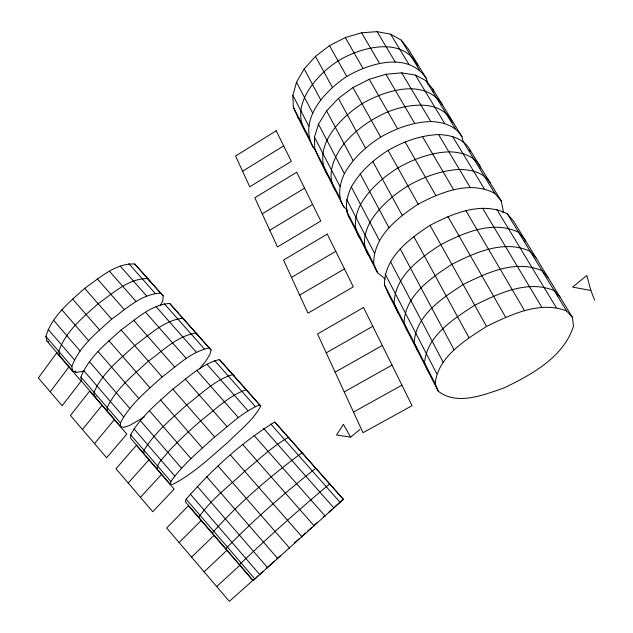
<?xml version="1.0" encoding="UTF-8"?>
<svg xmlns="http://www.w3.org/2000/svg" width="633" height="633" viewBox="0 0 633 633"><rect width="100%" height="100%" fill="white"/><g stroke="black" fill="none" stroke-linecap="round" stroke-linejoin="round"><path stroke-width="0.95" d="M347.533 210.346C336.297 201.658 338.877 185.002 344.415 173.695C352.882 158.361 366.056 146.468 380.67 137.1C396.013 128.293 412.977 122.09 430.796 121.544C442.799 121.963 455.689 125.651 461.971 136.76L463.309 142.393M385.299 279.011L377.553 272.776L350.611 220.237C343.798 210.006 346.338 197.346 351.355 186.949C360.035 171.614 373.367 159.761 388.092 150.377C403.569 141.539 420.644 135.248 438.59 134.584C450.53 134.932 463.475 138.398 469.757 149.483L501.249 200.97L503.243 210.797L502.847 212.688M130.691 434.824L130.612 438.226L170.309 484.316L172.801 484.356C193.563 473.658 210.67 457.153 228.228 442.016C239.519 430.582 253.105 420.383 260.804 406.022L219.406 359.552C201.27 363.935 187.392 378.257 172.809 389.105C157.577 403.023 140.763 416.474 130.691 434.824L170.926 481.515L170.309 484.316M377.553 272.776L373.755 263.945C373.13 236.774 397.532 217.673 418.199 204.206C440.9 192.131 470.145 180.183 494.824 193.405L501.249 200.97M384.421 284.715C384.358 257.457 409.29 238.839 430.029 225.348C452.975 213.345 482.188 200.97 507.27 213.788L513.6 221.162L572.446 317.347L573.474 326.074C563.853 357.234 531.095 374.958 503.528 388.14C483.612 394.865 457.168 405.864 438.281 391.241L388.1 293.364L384.421 284.715L435.164 383.622L438.281 391.241M143.786 453.513L144.039 450.316C154.753 432.355 171.424 418.919 186.688 404.978C201.207 393.987 214.896 379.871 232.722 374.594L234.337 376.144M82.812 371.294L76.324 372.378L72.534 370.788L46.937 341.06L45.892 336.416C51.898 316.112 69.543 302.012 84.687 288.339C99.618 278.014 115.428 263.043 134.734 263.985L163.211 295.864L162.713 300.912L160.584 305.32M157.016 468.879C157.672 462.058 164.082 457.572 167.785 452.294C178.071 441.169 189.196 430.859 200.629 420.921C215.085 409.788 228.632 395.894 246.11 389.699L247.535 391.044M435.164 383.622C437.894 356.585 465.856 339.747 486.563 326.422C510.586 314.783 539.814 300.453 566.614 310.977L572.446 317.347M144.348 416.973L129.575 425.487L123.649 427.315L120.492 426.476L81.507 381.208L80.929 377.07C88.596 357.471 105.933 343.743 121.077 329.951C135.873 319.483 150.749 304.631 169.715 303.468L211.09 349.907L209.974 354.298L205.994 360.794L199.506 368.928M315.63 149.752L313.454 147.758L297.866 117.35L293.38 107.293L292.857 95.33L296.505 82.219L304.188 68.91L315.456 56.392L329.516 45.655L345.309 37.576L361.593 32.789L377.086 31.65L390.616 34.182L401.219 40.108L408.214 48.883L426.381 78.587L427.805 83.944M313.454 147.758C297.684 120.048 324.832 90.851 346.781 76.514C369.601 62.968 408.689 51.392 426.381 78.587M343.948 207.236L319.032 158.63L314.704 148.858L314.459 137.116L318.478 124.179L326.612 110.933L338.386 98.4L352.961 87.568L369.229 79.299L385.916 74.275L401.71 72.858L415.398 75.09L426.017 80.715L432.885 89.206L461.971 136.76M186.173 499.208L185.342 501.771L253.145 580.501L343.442 499.295L274.769 422.045C241.363 442.34 211.818 469.773 186.173 499.208L254.925 578.997M72.534 370.788L71.838 366.515C79.07 346.726 96.493 332.911 111.637 319.151C126.458 308.73 141.57 293.823 160.64 293.229L163.211 295.864M198.77 517.367C210.789 499.382 229.178 486.239 244.67 471.276C258.873 459.605 272.253 446.447 288.355 437.379L289.202 438.076M120.492 426.476L120.436 422.923C130.01 404.289 146.943 390.806 162.143 376.912C176.773 366.151 190.818 351.695 209.167 348L211.09 349.907M212.269 533.033C238.76 503.108 269.832 476.562 302.004 452.793L302.669 453.268M170.926 481.515C182.929 464.4 199.3 450.941 214.65 436.952C229.027 425.653 242.471 411.988 259.562 404.883L260.804 406.022M225.823 548.779C253.667 519.843 284.264 493.249 315.725 468.278L316.191 468.539M50.229 391.811L68.926 366.934M82.464 429.514L101.992 405.326M94.515 443.606L114.359 419.687M128.198 483.011L148.921 459.827M140.447 497.348L161.502 474.434M239.456 564.604C268.709 536.855 298.863 509.486 329.785 483.881M179.099 542.552L201.183 520.508M191.577 557.151L213.994 535.391M253.145 580.501L258.066 575.903M204.119 571.821L226.875 550.338M216.708 586.554L239.804 565.364M260.139 574.004L262.869 571.528M266.264 568.434L274.413 561.06M276.605 559.081L280.269 555.774M294.321 543.114L299.203 538.73M301.3 536.847L305.494 533.073M307.606 531.182L311.879 527.352M313.303 526.078L317.576 522.249M323.455 516.995L324.927 515.681M328.551 512.445L332.111 509.272M334.96 506.74L339.146 503.037M340.546 501.803L343.442 499.295M350.65 437.087L343.387 424.355L336.574 435.053L350.65 437.087L359.892 429.53M242.597 171.234L283.671 145.914M262.22 213.835L304.568 188.191M269.769 230.222L312.607 204.459M291.496 277.412L335.767 251.317M299.646 295.105L344.455 268.89M326.24 352.85L372.821 326.28M335.134 372.164L382.308 345.476M344.225 391.898L392.009 365.099M353.515 412.075L401.923 385.165M590.858 290.507L572.564 287.097L586.807 275.513L590.858 290.507L594.632 300.177M96.192 396.851L94.444 396.226L94.032 392.278C102.332 372.987 119.542 359.354 134.702 345.531C149.443 334.976 164.01 320.227 182.802 318.241L185.081 320.551M46.937 341.06L48.583 341.86M360.826 238.578L359.402 237.383C352.613 227.231 355.43 214.674 360.525 204.459C369.482 189.132 383.036 177.319 397.904 167.919C413.563 159.041 430.772 152.648 448.892 151.817C460.737 152.07 473.753 155.235 480.028 166.281L480.439 168.117M306.918 133.642C288.039 106.961 315.954 75.161 338.062 60.926C360.683 47.064 402.517 35.772 417.701 65.389M297.866 117.35L299.203 118.608M198.058 335.197L195.953 333.085C177.367 335.917 163.077 350.532 148.391 361.182C133.207 375.045 116.132 388.591 107.206 407.565L107.436 411.315M150.401 281.408L147.655 278.567C128.452 278.385 113.006 293.34 98.131 303.705C82.986 317.426 65.452 331.375 58.829 351.434L59.708 355.888M560.126 297.217L554.192 290.626C527.764 279.525 498.48 293.546 474.71 305.225C453.869 318.771 426.753 335.577 424.545 362.931L427.797 370.78M548.099 277.555L542.054 270.742C515.863 259.253 486.777 272.681 463.142 284.541C442.38 298.064 415.691 315.353 414.172 342.714L417.543 350.777M134.734 263.985L160.64 293.229M169.715 303.468L209.167 348M219.406 359.552L259.562 404.883M274.769 422.045L343.363 499.469M128.823 263.629L155.061 293.269M164.248 303.658L204.206 348.799M214.571 360.517L255.257 406.481M270.663 423.888L340.174 502.428M120.223 266.089L146.745 296.109M156.042 306.633L196.436 352.367M206.928 364.236L248.073 410.817M263.652 428.462L333.979 508.077M109.469 271.264L136.214 301.632M145.59 312.275L186.339 358.539M196.926 370.55L238.435 417.677M254.157 435.528L325.133 516.101M97.316 278.868L124.21 309.497M133.634 320.243L174.613 366.918M185.255 379.04L227.01 426.602M242.827 444.619L314.221 525.952M536.341 258.327L530.193 251.325C504.382 239.345 475.241 252.432 451.843 264.341C431.16 277.855 404.906 295.611 404.036 322.949L407.51 331.217M84.687 288.339L111.637 319.151M121.077 329.951L162.143 376.912M172.809 389.105L214.65 436.952M230.507 455.08L302.06 536.903M72.573 298.966L99.476 329.848M108.908 340.673L149.902 387.736M160.553 399.961L202.323 447.919M218.148 466.086L289.598 548.107M61.931 309.901L88.691 340.744M98.075 351.552L138.864 398.545M149.451 410.754L191.008 458.632M206.754 476.776L277.816 558.654M53.583 320.29L80.13 350.975M89.435 361.728L129.876 408.483M140.384 420.621L181.584 468.254M197.195 486.294L267.648 567.73M48.124 329.342L74.393 359.773M83.596 370.44L123.601 416.799M133.99 428.842L174.748 476.063M190.185 493.946L259.846 574.669M45.892 336.416L71.838 366.515M80.929 377.07L120.436 422.923M75.058 370.914L76.324 372.378M490.528 183.435C484.245 172.437 471.166 169.597 459.416 169.43C441.13 170.443 423.786 176.931 407.937 185.857C392.911 195.281 379.143 207.031 369.901 222.357C364.735 232.382 361.609 244.813 368.382 254.893M442.38 104.73C424.229 77.637 384.927 90.487 361.997 103.725C340.238 117.952 311.586 146.54 327.166 174.502M401.219 40.108L419.481 70.01M426.017 80.715L455.277 128.634M463.111 141.46L494.824 193.405M507.27 213.788L566.614 310.977M390.616 34.182L408.863 64.305M415.398 75.09L444.659 123.395M452.5 136.332L484.253 188.745M496.715 209.317L556.217 307.527M377.086 31.65L395.214 61.994M401.71 72.858L430.796 121.544M438.59 134.584L470.184 187.455M482.591 208.217L541.856 307.393M361.593 32.789L379.499 63.332M385.916 74.275L414.67 123.308M422.377 136.451L453.616 189.726M465.888 210.654L524.543 310.676M345.309 37.576L362.923 68.301M369.229 79.299L397.508 128.626M405.088 141.847L435.82 195.455M447.895 216.518L505.609 317.18M329.516 45.655L346.781 76.514M352.961 87.568L380.67 137.1M388.092 150.377L418.199 204.206M430.029 225.348L486.563 326.422M315.456 56.392L332.341 87.322M338.386 98.4L365.478 148.051M372.742 161.352L402.169 215.267M413.729 236.449L468.95 337.634M304.188 68.91L320.702 99.856M326.612 110.933L353.103 160.576M360.193 173.869L388.947 227.745M400.23 248.904L454.122 349.899M296.505 82.219L312.686 113.117M318.478 124.179L344.415 173.695M351.355 186.949L379.484 240.651M390.521 261.722L443.171 362.25M292.857 95.33L308.769 126.102M314.459 137.116L339.937 186.411M346.757 199.601L374.348 253.002M385.173 273.947L436.754 373.755M293.38 107.293L309.086 137.907M314.704 148.858L339.842 197.836M346.56 210.939L373.755 263.945M335.474 190.707C325.576 175.365 334.058 156.604 344.083 143.675C355.92 129.702 371.112 119.083 387.879 111.827C408.198 103.836 441.082 98.716 452.54 122.478M397.698 312.085L394.114 303.618C394.604 276.289 420.003 258.122 440.805 244.615C463.973 232.659 493.154 219.928 518.601 232.343L524.844 239.543L525.184 241.434M432.885 89.206L433.573 91.872M469.757 149.483L470.184 151.342M56.764 352.81L38.368 377.941L62.137 405.737L81.143 381.113L56.764 352.81M89.68 391.036L70.461 415.477L106.621 457.77L126.774 434.111L89.68 391.036M136.404 445.292L115.997 468.744L152.759 511.741L174.138 489.103L136.404 445.292M188.42 505.696L166.669 528.017L229.36 601.35L252.804 580.453L188.42 505.696M276.202 130.794L235.579 155.995L249.75 186.775L291.291 161.328L276.202 130.794M296.687 172.247L254.822 197.773L277.468 246.941L320.812 221.052L296.687 172.247M327.261 234.099L283.513 260.076L307.962 313.169L353.325 286.836L327.261 234.099M363.54 307.496L317.537 333.955L363.018 432.703L412.067 405.69L363.54 307.496"/></g></svg>
